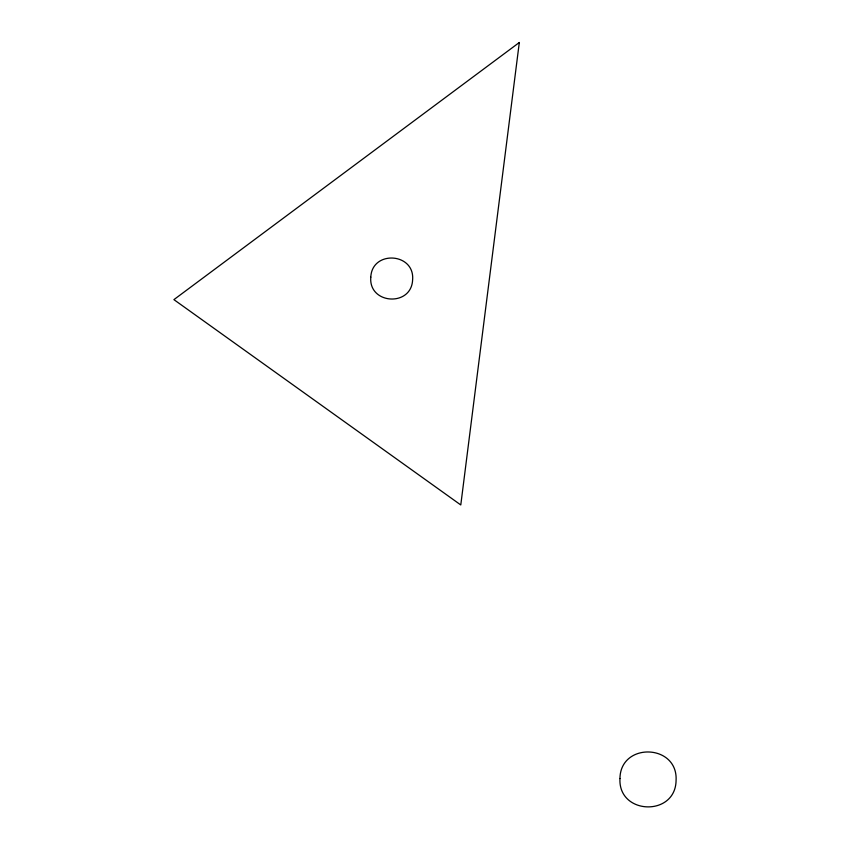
<?xml version="1.0" encoding="UTF-8"?>
<svg xmlns="http://www.w3.org/2000/svg" width="850" height="850" viewBox="0 0 850 850"><rect width="100%" height="100%" fill="white"/><g stroke="black" fill="none" stroke-linecap="round" stroke-linejoin="round"><path stroke-width="1.27" d="M619.958 778.515C618.014 815.076 675.654 816.946 676.079 780.343C678.034 743.782 620.383 741.912 619.958 778.515M370.791 277.164C368.443 304.374 411.4 307.19 412.611 279.894C414.959 252.673 372.013 249.868 370.791 277.164M519.308 42.5L460.785 504.953L173.91 299.636L519.308 42.5"/></g></svg>
